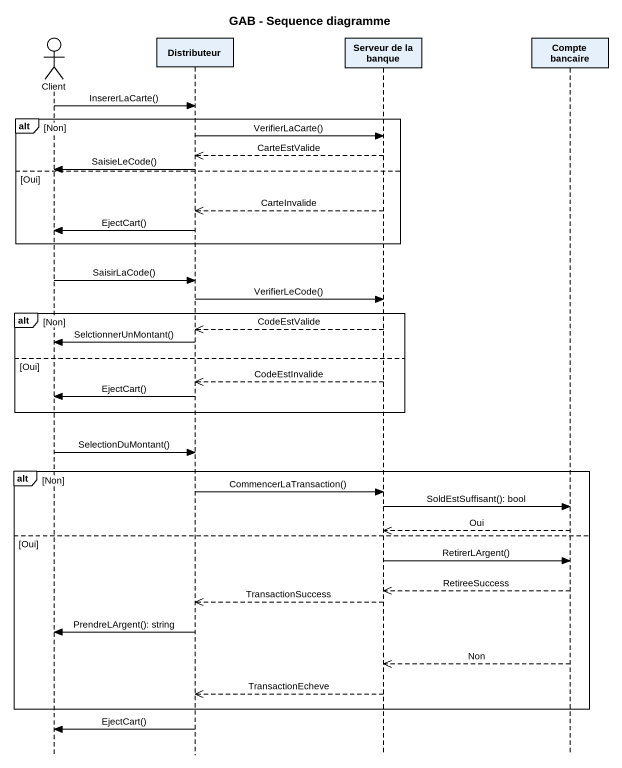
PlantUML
@startuml
title GAB - Sequence diagramme
hide footbox
actor Client
participant Distributeur
participant "Serveur de la banque" as Serveur_de_la_banque
participant "Compte bancaire" as Compte_bancaire

Client -> Distributeur : InsererLaCarte()
alt Non
  Distributeur -> Serveur_de_la_banque : VerifierLaCarte()
  Serveur_de_la_banque -->> Distributeur : CarteEstValide
  Distributeur -> Client : SaisieLeCode()
else Oui
  Serveur_de_la_banque -->> Distributeur : CarteInvalide
  Distributeur -> Client : EjectCart()
end
Client -> Distributeur : SaisirLaCode()
Distributeur -> Serveur_de_la_banque : VerifierLeCode()
alt Non
  Serveur_de_la_banque -->> Distributeur : CodeEstValide
  Distributeur -> Client : SelctionnerUnMontant()
else Oui
  Serveur_de_la_banque -->> Distributeur : CodeEstInvalide
  Distributeur -> Client : EjectCart()
end
Client -> Distributeur : SelectionDuMontant()
alt Non
  Distributeur -> Serveur_de_la_banque : CommencerLaTransaction()
  Serveur_de_la_banque -> Compte_bancaire : SoldEstSuffisant(): bool
  Compte_bancaire -->> Serveur_de_la_banque : Oui
else Oui
  Serveur_de_la_banque -> Compte_bancaire : RetirerLArgent()
  Compte_bancaire -->> Serveur_de_la_banque : RetireeSuccess
  Serveur_de_la_banque -->> Distributeur : TransactionSuccess
  Distributeur -> Client : PrendreLArgent(): string
  Compte_bancaire -->> Serveur_de_la_banque : Non
  Serveur_de_la_banque -->> Distributeur : TransactionEcheve
end
Distributeur -> Client : EjectCart()
@enduml
